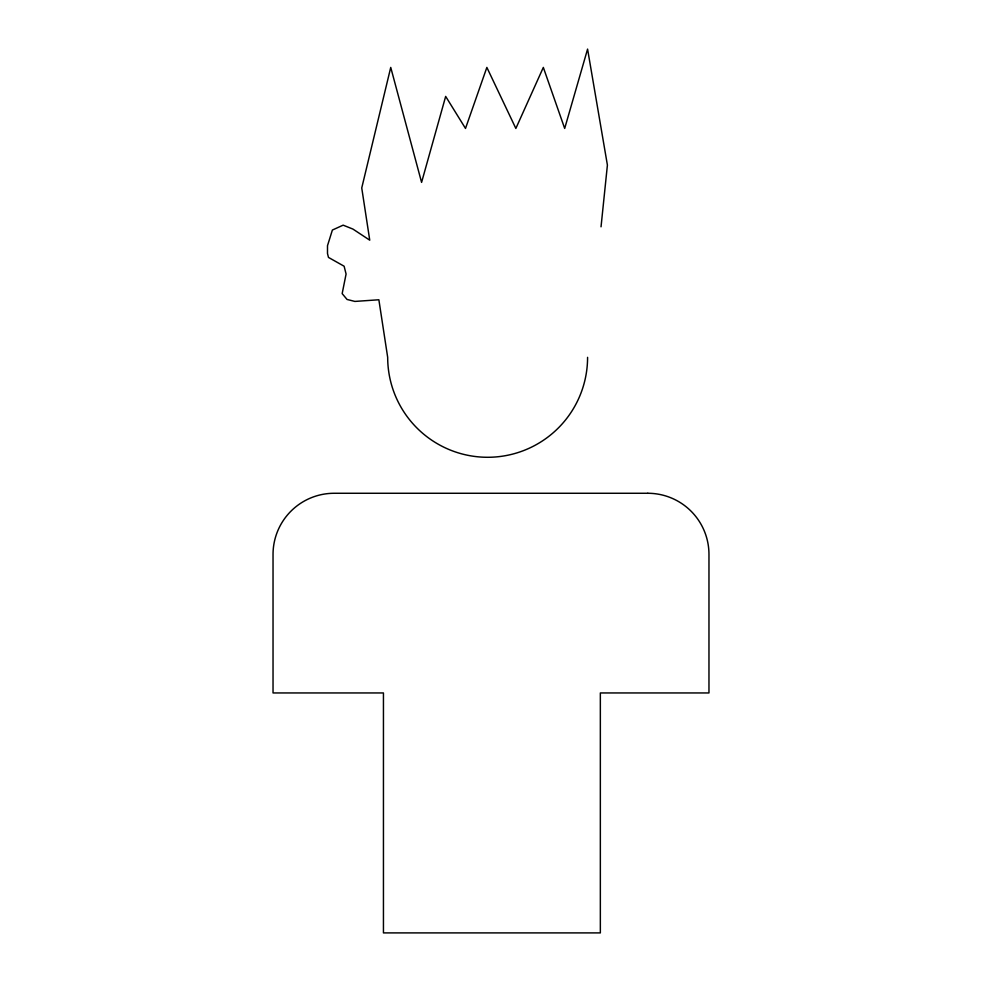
<?xml version="1.0" encoding="UTF-8"?>
<svg xmlns="http://www.w3.org/2000/svg" width="982" height="982" viewBox="0 0 982 982"><rect width="100%" height="100%" fill="white"/><g stroke="black" fill="none" stroke-linecap="round" stroke-linejoin="round"><path stroke-width="1.47" d="M601.033 226.817L607.404 165.074L587.58 49.1L564.687 128.446L543.328 67.414L515.857 128.446L486.863 67.414L465.505 128.446L445.668 96.408L421.585 182.382L390.738 67.414L361.744 187.955L369.735 240.173L352.919 229.076L343.148 225.16L332.382 230.046L327.497 245.696L327.497 253.516L328.479 257.419L344.117 266.22L346.081 274.039L342.166 293.606L347.051 299.461L354.87 301.425L378.868 299.768L387.681 357.338A99.943 99.943 0 0 0 487.624 457.281A99.943 99.943 0 0 0 587.58 357.338M647.825 493.271L334.175 493.271A61.142 61.142 0 0 0 273.033 554.413L273.033 692.948L383.446 692.948L383.446 932.9L600.346 932.9L600.346 692.948L708.967 692.948L708.967 554.413A61.142 61.142 0 0 0 647.825 493.271"/></g></svg>
